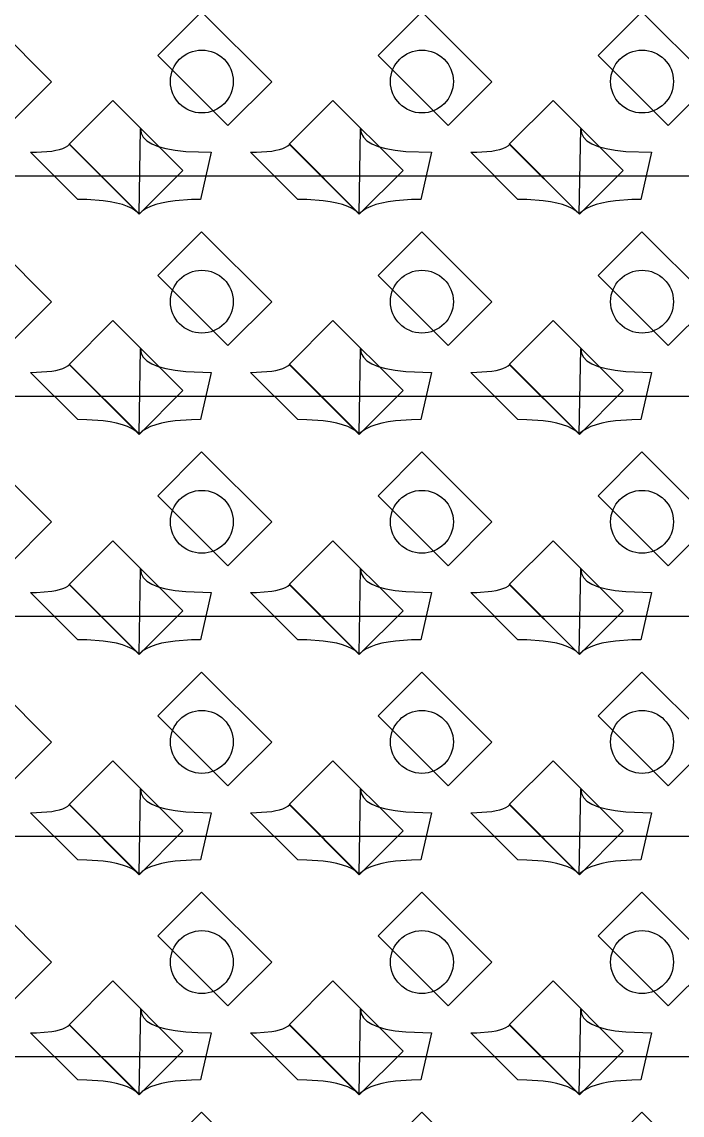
# Model space of a CAD drawing. Header units: inches. Extents: x 0.07 to 4.39, y 0.05 to 2.95.
# Drawn here: x 1.1928 to 1.4028, y 1.8113 to 2.159 of the extents above; entities that cross this region are included whole.
import ezdxf

# ---------------------------------------------------------------- set-up
doc = ezdxf.new("R2010")
doc.units = ezdxf.units.IN
doc.header["$MEASUREMENT"] = 0
doc.layers.add('Top Layer', color=1, linetype='Continuous')

# ---------------------------------------------------------------- blocks, each defined once
blk = doc.blocks.new('0805_P_______________239')
at = {"layer": 'Top Layer'}
for p, q in [((-0.03937, 0.01575), (-0.01969, 0.01575)), ((-0.03937, -0.01575), (-0.03937, 0.01575)), ((-0.01969, 0.01575), (-0.01969, -0.01575)), ((0.01969, 0.01575), (0.03937, 0.01575)), ((0.01969, -0.01575), (0.01969, 0.01575)), ((0.03937, 0.01575), (0.03937, -0.01575)), ((-0.01969, -0.01575), (-0.03937, -0.01575)), ((0.03937, -0.01575), (0.01969, -0.01575))]:
    blk.add_line(p, q, dxfattribs=at)
blk = doc.blocks.new('0805_P_______________240')
at = {"layer": 'Top Layer'}
for p, q in [((-0.03937, 0.01575), (-0.01969, 0.01575)), ((-0.03937, -0.01575), (-0.03937, 0.01575)), ((-0.01969, 0.01575), (-0.01969, -0.01575)), ((0.01969, 0.01575), (0.03937, 0.01575)), ((0.01969, -0.01575), (0.01969, 0.01575)), ((0.03937, 0.01575), (0.03937, -0.01575)), ((-0.01969, -0.01575), (-0.03937, -0.01575)), ((0.03937, -0.01575), (0.01969, -0.01575))]:
    blk.add_line(p, q, dxfattribs=at)
blk = doc.blocks.new('0805_P_______________241')
at = {"layer": 'Top Layer'}
for p, q in [((-0.03937, 0.01575), (-0.01969, 0.01575)), ((-0.03937, -0.01575), (-0.03937, 0.01575)), ((-0.01969, 0.01575), (-0.01969, -0.01575)), ((0.01969, 0.01575), (0.03937, 0.01575)), ((0.01969, -0.01575), (0.01969, 0.01575)), ((0.03937, 0.01575), (0.03937, -0.01575)), ((-0.01969, -0.01575), (-0.03937, -0.01575)), ((0.03937, -0.01575), (0.01969, -0.01575))]:
    blk.add_line(p, q, dxfattribs=at)
blk = doc.blocks.new('0805_P_______________242')
at = {"layer": 'Top Layer'}
for p, q in [((-0.03937, 0.01575), (-0.01969, 0.01575)), ((-0.03937, -0.01575), (-0.03937, 0.01575)), ((-0.01969, 0.01575), (-0.01969, -0.01575)), ((0.01969, 0.01575), (0.03937, 0.01575)), ((0.01969, -0.01575), (0.01969, 0.01575)), ((0.03937, 0.01575), (0.03937, -0.01575)), ((-0.01969, -0.01575), (-0.03937, -0.01575)), ((0.03937, -0.01575), (0.01969, -0.01575))]:
    blk.add_line(p, q, dxfattribs=at)
blk = doc.blocks.new('0805_P_______________279')
at = {"layer": 'Top Layer'}
for p, q in [((-0.03937, 0.01575), (-0.01969, 0.01575)), ((-0.03937, -0.01575), (-0.03937, 0.01575)), ((-0.01969, 0.01575), (-0.01969, -0.01575)), ((0.01969, 0.01575), (0.03937, 0.01575)), ((0.01969, -0.01575), (0.01969, 0.01575)), ((0.03937, 0.01575), (0.03937, -0.01575)), ((-0.01969, -0.01575), (-0.03937, -0.01575)), ((0.03937, -0.01575), (0.01969, -0.01575))]:
    blk.add_line(p, q, dxfattribs=at)
blk = doc.blocks.new('0805_P_______________280')
at = {"layer": 'Top Layer'}
for p, q in [((-0.03937, 0.01575), (-0.01969, 0.01575)), ((-0.03937, -0.01575), (-0.03937, 0.01575)), ((-0.01969, 0.01575), (-0.01969, -0.01575)), ((0.01969, 0.01575), (0.03937, 0.01575)), ((0.01969, -0.01575), (0.01969, 0.01575)), ((0.03937, 0.01575), (0.03937, -0.01575)), ((-0.01969, -0.01575), (-0.03937, -0.01575)), ((0.03937, -0.01575), (0.01969, -0.01575))]:
    blk.add_line(p, q, dxfattribs=at)
blk = doc.blocks.new('0805_P_______________281')
at = {"layer": 'Top Layer'}
for p, q in [((-0.03937, 0.01575), (-0.01969, 0.01575)), ((-0.03937, -0.01575), (-0.03937, 0.01575)), ((-0.01969, 0.01575), (-0.01969, -0.01575)), ((0.01969, 0.01575), (0.03937, 0.01575)), ((0.01969, -0.01575), (0.01969, 0.01575)), ((0.03937, 0.01575), (0.03937, -0.01575)), ((-0.01969, -0.01575), (-0.03937, -0.01575)), ((0.03937, -0.01575), (0.01969, -0.01575))]:
    blk.add_line(p, q, dxfattribs=at)
blk = doc.blocks.new('0805_P_______________282')
at = {"layer": 'Top Layer'}
for p, q in [((-0.03937, 0.01575), (-0.01969, 0.01575)), ((-0.03937, -0.01575), (-0.03937, 0.01575)), ((-0.01969, 0.01575), (-0.01969, -0.01575)), ((0.01969, 0.01575), (0.03937, 0.01575)), ((0.01969, -0.01575), (0.01969, 0.01575)), ((0.03937, 0.01575), (0.03937, -0.01575)), ((-0.01969, -0.01575), (-0.03937, -0.01575)), ((0.03937, -0.01575), (0.01969, -0.01575))]:
    blk.add_line(p, q, dxfattribs=at)
blk = doc.blocks.new('0805_P_______________319')
at = {"layer": 'Top Layer'}
for p, q in [((-0.03937, 0.01575), (-0.01969, 0.01575)), ((-0.03937, -0.01575), (-0.03937, 0.01575)), ((-0.01969, 0.01575), (-0.01969, -0.01575)), ((0.01969, 0.01575), (0.03937, 0.01575)), ((0.01969, -0.01575), (0.01969, 0.01575)), ((0.03937, 0.01575), (0.03937, -0.01575)), ((-0.01969, -0.01575), (-0.03937, -0.01575)), ((0.03937, -0.01575), (0.01969, -0.01575))]:
    blk.add_line(p, q, dxfattribs=at)
blk = doc.blocks.new('0805_P_______________320')
at = {"layer": 'Top Layer'}
for p, q in [((-0.03937, 0.01575), (-0.01969, 0.01575)), ((-0.03937, -0.01575), (-0.03937, 0.01575)), ((-0.01969, 0.01575), (-0.01969, -0.01575)), ((0.01969, 0.01575), (0.03937, 0.01575)), ((0.01969, -0.01575), (0.01969, 0.01575)), ((0.03937, 0.01575), (0.03937, -0.01575)), ((-0.01969, -0.01575), (-0.03937, -0.01575)), ((0.03937, -0.01575), (0.01969, -0.01575))]:
    blk.add_line(p, q, dxfattribs=at)
blk = doc.blocks.new('0805_P_______________321')
at = {"layer": 'Top Layer'}
for p, q in [((-0.03937, 0.01575), (-0.01969, 0.01575)), ((-0.03937, -0.01575), (-0.03937, 0.01575)), ((-0.01969, 0.01575), (-0.01969, -0.01575)), ((0.01969, 0.01575), (0.03937, 0.01575)), ((0.01969, -0.01575), (0.01969, 0.01575)), ((0.03937, 0.01575), (0.03937, -0.01575)), ((-0.01969, -0.01575), (-0.03937, -0.01575)), ((0.03937, -0.01575), (0.01969, -0.01575))]:
    blk.add_line(p, q, dxfattribs=at)
blk = doc.blocks.new('0805_P_______________322')
at = {"layer": 'Top Layer'}
for p, q in [((-0.03937, 0.01575), (-0.01969, 0.01575)), ((-0.03937, -0.01575), (-0.03937, 0.01575)), ((-0.01969, 0.01575), (-0.01969, -0.01575)), ((0.01969, 0.01575), (0.03937, 0.01575)), ((0.01969, -0.01575), (0.01969, 0.01575)), ((0.03937, 0.01575), (0.03937, -0.01575)), ((-0.01969, -0.01575), (-0.03937, -0.01575)), ((0.03937, -0.01575), (0.01969, -0.01575))]:
    blk.add_line(p, q, dxfattribs=at)
blk = doc.blocks.new('0805_P_______________359')
at = {"layer": 'Top Layer'}
for p, q in [((-0.03937, 0.01575), (-0.01969, 0.01575)), ((-0.03937, -0.01575), (-0.03937, 0.01575)), ((-0.01969, 0.01575), (-0.01969, -0.01575)), ((0.01969, 0.01575), (0.03937, 0.01575)), ((0.01969, -0.01575), (0.01969, 0.01575)), ((0.03937, 0.01575), (0.03937, -0.01575)), ((-0.01969, -0.01575), (-0.03937, -0.01575)), ((0.03937, -0.01575), (0.01969, -0.01575))]:
    blk.add_line(p, q, dxfattribs=at)
blk = doc.blocks.new('0805_P_______________360')
at = {"layer": 'Top Layer'}
for p, q in [((-0.03937, 0.01575), (-0.01969, 0.01575)), ((-0.03937, -0.01575), (-0.03937, 0.01575)), ((-0.01969, 0.01575), (-0.01969, -0.01575)), ((0.01969, 0.01575), (0.03937, 0.01575)), ((0.01969, -0.01575), (0.01969, 0.01575)), ((0.03937, 0.01575), (0.03937, -0.01575)), ((-0.01969, -0.01575), (-0.03937, -0.01575)), ((0.03937, -0.01575), (0.01969, -0.01575))]:
    blk.add_line(p, q, dxfattribs=at)
blk = doc.blocks.new('0805_P_______________361')
at = {"layer": 'Top Layer'}
for p, q in [((-0.03937, 0.01575), (-0.01969, 0.01575)), ((-0.03937, -0.01575), (-0.03937, 0.01575)), ((-0.01969, 0.01575), (-0.01969, -0.01575)), ((0.01969, 0.01575), (0.03937, 0.01575)), ((0.01969, -0.01575), (0.01969, 0.01575)), ((0.03937, 0.01575), (0.03937, -0.01575)), ((-0.01969, -0.01575), (-0.03937, -0.01575)), ((0.03937, -0.01575), (0.01969, -0.01575))]:
    blk.add_line(p, q, dxfattribs=at)
blk = doc.blocks.new('0805_P_______________362')
at = {"layer": 'Top Layer'}
for p, q in [((-0.03937, 0.01575), (-0.01969, 0.01575)), ((-0.03937, -0.01575), (-0.03937, 0.01575)), ((-0.01969, 0.01575), (-0.01969, -0.01575)), ((0.01969, 0.01575), (0.03937, 0.01575)), ((0.01969, -0.01575), (0.01969, 0.01575)), ((0.03937, 0.01575), (0.03937, -0.01575)), ((-0.01969, -0.01575), (-0.03937, -0.01575)), ((0.03937, -0.01575), (0.01969, -0.01575))]:
    blk.add_line(p, q, dxfattribs=at)
blk = doc.blocks.new('0805_P_______________399')
at = {"layer": 'Top Layer'}
for p, q in [((-0.03937, 0.01575), (-0.01969, 0.01575)), ((-0.03937, -0.01575), (-0.03937, 0.01575)), ((-0.01969, 0.01575), (-0.01969, -0.01575)), ((0.01969, 0.01575), (0.03937, 0.01575)), ((0.01969, -0.01575), (0.01969, 0.01575)), ((0.03937, 0.01575), (0.03937, -0.01575)), ((-0.01969, -0.01575), (-0.03937, -0.01575)), ((0.03937, -0.01575), (0.01969, -0.01575))]:
    blk.add_line(p, q, dxfattribs=at)
blk = doc.blocks.new('0805_P_______________400')
at = {"layer": 'Top Layer'}
for p, q in [((-0.03937, 0.01575), (-0.01969, 0.01575)), ((-0.03937, -0.01575), (-0.03937, 0.01575)), ((-0.01969, 0.01575), (-0.01969, -0.01575)), ((0.01969, 0.01575), (0.03937, 0.01575)), ((0.01969, -0.01575), (0.01969, 0.01575)), ((0.03937, 0.01575), (0.03937, -0.01575)), ((-0.01969, -0.01575), (-0.03937, -0.01575)), ((0.03937, -0.01575), (0.01969, -0.01575))]:
    blk.add_line(p, q, dxfattribs=at)
blk = doc.blocks.new('0805_P_______________401')
at = {"layer": 'Top Layer'}
for p, q in [((-0.03937, 0.01575), (-0.01969, 0.01575)), ((-0.03937, -0.01575), (-0.03937, 0.01575)), ((-0.01969, 0.01575), (-0.01969, -0.01575)), ((0.01969, 0.01575), (0.03937, 0.01575)), ((0.01969, -0.01575), (0.01969, 0.01575)), ((0.03937, 0.01575), (0.03937, -0.01575)), ((-0.01969, -0.01575), (-0.03937, -0.01575)), ((0.03937, -0.01575), (0.01969, -0.01575))]:
    blk.add_line(p, q, dxfattribs=at)
blk = doc.blocks.new('0805_P_______________402')
at = {"layer": 'Top Layer'}
for p, q in [((-0.03937, 0.01575), (-0.01969, 0.01575)), ((-0.03937, -0.01575), (-0.03937, 0.01575)), ((-0.01969, 0.01575), (-0.01969, -0.01575)), ((0.01969, 0.01575), (0.03937, 0.01575)), ((0.01969, -0.01575), (0.01969, 0.01575)), ((0.03937, 0.01575), (0.03937, -0.01575)), ((-0.01969, -0.01575), (-0.03937, -0.01575)), ((0.03937, -0.01575), (0.01969, -0.01575))]:
    blk.add_line(p, q, dxfattribs=at)
blk = doc.blocks.new('0805_P_______________439')
at = {"layer": 'Top Layer'}
for p, q in [((-0.03937, 0.01575), (-0.01969, 0.01575)), ((-0.03937, -0.01575), (-0.03937, 0.01575)), ((-0.01969, 0.01575), (-0.01969, -0.01575)), ((0.01969, 0.01575), (0.03937, 0.01575)), ((0.01969, -0.01575), (0.01969, 0.01575)), ((0.03937, 0.01575), (0.03937, -0.01575)), ((-0.01969, -0.01575), (-0.03937, -0.01575)), ((0.03937, -0.01575), (0.01969, -0.01575))]:
    blk.add_line(p, q, dxfattribs=at)
blk = doc.blocks.new('0805_P_______________440')
at = {"layer": 'Top Layer'}
for p, q in [((-0.03937, 0.01575), (-0.01969, 0.01575)), ((-0.03937, -0.01575), (-0.03937, 0.01575)), ((-0.01969, 0.01575), (-0.01969, -0.01575)), ((0.01969, 0.01575), (0.03937, 0.01575)), ((0.01969, -0.01575), (0.01969, 0.01575)), ((0.03937, 0.01575), (0.03937, -0.01575)), ((-0.01969, -0.01575), (-0.03937, -0.01575)), ((0.03937, -0.01575), (0.01969, -0.01575))]:
    blk.add_line(p, q, dxfattribs=at)
blk = doc.blocks.new('0805_P_______________441')
at = {"layer": 'Top Layer'}
for p, q in [((-0.03937, 0.01575), (-0.01969, 0.01575)), ((-0.03937, -0.01575), (-0.03937, 0.01575)), ((-0.01969, 0.01575), (-0.01969, -0.01575)), ((0.01969, 0.01575), (0.03937, 0.01575)), ((0.01969, -0.01575), (0.01969, 0.01575)), ((0.03937, 0.01575), (0.03937, -0.01575)), ((-0.01969, -0.01575), (-0.03937, -0.01575)), ((0.03937, -0.01575), (0.01969, -0.01575))]:
    blk.add_line(p, q, dxfattribs=at)
blk = doc.blocks.new('0805_P_______________442')
at = {"layer": 'Top Layer'}
for p, q in [((-0.03937, 0.01575), (-0.01969, 0.01575)), ((-0.03937, -0.01575), (-0.03937, 0.01575)), ((-0.01969, 0.01575), (-0.01969, -0.01575)), ((0.01969, 0.01575), (0.03937, 0.01575)), ((0.01969, -0.01575), (0.01969, 0.01575)), ((0.03937, 0.01575), (0.03937, -0.01575)), ((-0.01969, -0.01575), (-0.03937, -0.01575)), ((0.03937, -0.01575), (0.01969, -0.01575))]:
    blk.add_line(p, q, dxfattribs=at)

msp = doc.modelspace()

# ---------------------------------------------------------------- linework, layer by layer
at = {"layer": 'Top Layer'}
for p, q in [((1.23005, 2.09795), (1.23051, 2.125)), ((1.23051, 2.125), (1.23071, 2.12357)), ((1.30005, 2.09795), (1.30051, 2.125)), ((1.30051, 2.125), (1.30071, 2.12357)), ((1.37005, 2.09795), (1.37051, 2.125)), ((1.37051, 2.125), (1.37071, 2.12357)), ((1.23071, 2.12357), (1.23137, 2.1223)), ((1.23137, 2.1223), (1.23248, 2.12117)), ((1.23248, 2.12117), (1.23405, 2.1202)), ((1.30071, 2.12357), (1.30137, 2.1223)), ((1.30137, 2.1223), (1.30248, 2.12117)), ((1.30248, 2.12117), (1.30405, 2.1202)), ((1.37071, 2.12357), (1.37137, 2.1223)), ((1.37137, 2.1223), (1.37248, 2.12117)), ((1.37248, 2.12117), (1.37405, 2.1202)), ((1.19551, 2.1175), (1.19741, 2.11753)), ((1.21051, 2.1025), (1.19551, 2.1175)), ((1.19741, 2.11753), (1.20225, 2.11791)), ((1.20225, 2.11791), (1.20356, 2.11814)), ((1.20356, 2.11814), (1.20474, 2.11842)), ((1.20474, 2.11842), (1.20576, 2.11875)), ((1.20576, 2.11875), (1.20664, 2.11914)), ((1.20664, 2.11914), (1.20737, 2.11957)), ((1.20737, 2.11957), (1.20795, 2.12005)), ((1.20795, 2.12005), (1.23005, 2.09795)), ((1.23405, 2.1202), (1.23607, 2.11937)), ((1.23607, 2.11937), (1.23855, 2.1187)), ((1.23855, 2.1187), (1.24148, 2.11817)), ((1.24148, 2.11817), (1.24487, 2.1178)), ((1.24487, 2.1178), (1.25301, 2.1175)), ((1.25301, 2.1175), (1.2496, 2.1025)), ((1.26551, 2.1175), (1.26741, 2.11753)), ((1.28051, 2.1025), (1.26551, 2.1175)), ((1.26741, 2.11753), (1.27225, 2.11791)), ((1.27225, 2.11791), (1.27356, 2.11814)), ((1.27356, 2.11814), (1.27474, 2.11842)), ((1.27474, 2.11842), (1.27576, 2.11875)), ((1.27576, 2.11875), (1.27664, 2.11914)), ((1.27664, 2.11914), (1.27737, 2.11957)), ((1.27737, 2.11957), (1.27795, 2.12005)), ((1.27795, 2.12005), (1.30005, 2.09795)), ((1.30405, 2.1202), (1.30607, 2.11937)), ((1.30607, 2.11937), (1.30855, 2.1187)), ((1.30855, 2.1187), (1.31148, 2.11817)), ((1.31148, 2.11817), (1.31487, 2.1178)), ((1.31487, 2.1178), (1.32301, 2.1175)), ((1.32301, 2.1175), (1.3196, 2.1025)), ((1.33551, 2.1175), (1.33741, 2.11753)), ((1.35051, 2.1025), (1.33551, 2.1175)), ((1.33741, 2.11753), (1.34225, 2.11791)), ((1.34225, 2.11791), (1.34356, 2.11814)), ((1.34356, 2.11814), (1.34474, 2.11842)), ((1.34474, 2.11842), (1.34576, 2.11875)), ((1.34576, 2.11875), (1.34664, 2.11914)), ((1.34664, 2.11914), (1.34737, 2.11957)), ((1.34737, 2.11957), (1.34795, 2.12005)), ((1.34795, 2.12005), (1.37005, 2.09795)), ((1.37405, 2.1202), (1.37607, 2.11937)), ((1.37607, 2.11937), (1.37855, 2.1187)), ((1.37855, 2.1187), (1.38148, 2.11817)), ((1.38148, 2.11817), (1.38487, 2.1178)), ((1.38487, 2.1178), (1.39301, 2.1175)), ((1.39301, 2.1175), (1.3896, 2.1025)), ((1.15588, 2.11), (1.22588, 2.11)), ((1.22588, 2.11), (1.43588, 2.11)), ((1.2134, 2.10245), (1.21051, 2.1025)), ((1.21857, 2.10209), (1.2134, 2.10245)), ((1.22084, 2.10177), (1.21857, 2.10209)), ((1.2229, 2.10136), (1.22084, 2.10177)), ((1.22475, 2.10086), (1.2229, 2.10136)), ((1.22639, 2.10027), (1.22475, 2.10086)), ((1.22782, 2.09959), (1.22639, 2.10027)), ((1.23372, 2.10027), (1.23229, 2.09959)), ((1.23536, 2.10086), (1.23372, 2.10027)), ((1.23721, 2.10136), (1.23536, 2.10086)), ((1.23927, 2.10177), (1.23721, 2.10136)), ((1.24154, 2.10209), (1.23927, 2.10177)), ((1.24671, 2.10245), (1.24154, 2.10209)), ((1.2496, 2.1025), (1.24671, 2.10245)), ((1.2834, 2.10245), (1.28051, 2.1025)), ((1.28857, 2.10209), (1.2834, 2.10245)), ((1.29084, 2.10177), (1.28857, 2.10209)), ((1.2929, 2.10136), (1.29084, 2.10177)), ((1.29475, 2.10086), (1.2929, 2.10136)), ((1.29639, 2.10027), (1.29475, 2.10086)), ((1.29782, 2.09959), (1.29639, 2.10027)), ((1.30372, 2.10027), (1.30229, 2.09959)), ((1.30536, 2.10086), (1.30372, 2.10027)), ((1.30721, 2.10136), (1.30536, 2.10086)), ((1.30927, 2.10177), (1.30721, 2.10136)), ((1.31154, 2.10209), (1.30927, 2.10177)), ((1.31671, 2.10245), (1.31154, 2.10209)), ((1.3196, 2.1025), (1.31671, 2.10245)), ((1.3534, 2.10245), (1.35051, 2.1025)), ((1.35857, 2.10209), (1.3534, 2.10245)), ((1.36084, 2.10177), (1.35857, 2.10209)), ((1.3629, 2.10136), (1.36084, 2.10177)), ((1.36475, 2.10086), (1.3629, 2.10136)), ((1.36639, 2.10027), (1.36475, 2.10086)), ((1.36782, 2.09959), (1.36639, 2.10027)), ((1.37372, 2.10027), (1.37229, 2.09959)), ((1.37536, 2.10086), (1.37372, 2.10027)), ((1.37721, 2.10136), (1.37536, 2.10086)), ((1.37927, 2.10177), (1.37721, 2.10136)), ((1.38154, 2.10209), (1.37927, 2.10177)), ((1.38671, 2.10245), (1.38154, 2.10209)), ((1.3896, 2.1025), (1.38671, 2.10245)), ((1.22904, 2.09882), (1.22782, 2.09959)), ((1.23005, 2.09795), (1.22904, 2.09882)), ((1.23107, 2.09882), (1.23005, 2.09795)), ((1.23229, 2.09959), (1.23107, 2.09882)), ((1.29904, 2.09882), (1.29782, 2.09959)), ((1.30005, 2.09795), (1.29904, 2.09882)), ((1.30107, 2.09882), (1.30005, 2.09795)), ((1.30229, 2.09959), (1.30107, 2.09882)), ((1.36904, 2.09882), (1.36782, 2.09959)), ((1.37005, 2.09795), (1.36904, 2.09882)), ((1.37107, 2.09882), (1.37005, 2.09795)), ((1.37229, 2.09959), (1.37107, 2.09882)), ((1.23005, 2.02795), (1.23051, 2.055)), ((1.23051, 2.055), (1.23071, 2.05357)), ((1.30005, 2.02795), (1.30051, 2.055)), ((1.30051, 2.055), (1.30071, 2.05357)), ((1.37005, 2.02795), (1.37051, 2.055)), ((1.37051, 2.055), (1.37071, 2.05357)), ((1.23071, 2.05357), (1.23137, 2.0523)), ((1.23137, 2.0523), (1.23248, 2.05117)), ((1.30071, 2.05357), (1.30137, 2.0523)), ((1.30137, 2.0523), (1.30248, 2.05117)), ((1.37071, 2.05357), (1.37137, 2.0523)), ((1.37137, 2.0523), (1.37248, 2.05117)), ((1.19741, 2.04753), (1.20225, 2.04791)), ((1.20225, 2.04791), (1.20356, 2.04814)), ((1.20356, 2.04814), (1.20474, 2.04842)), ((1.20474, 2.04842), (1.20576, 2.04875)), ((1.20576, 2.04875), (1.20664, 2.04914)), ((1.20664, 2.04914), (1.20737, 2.04957)), ((1.20737, 2.04957), (1.20795, 2.05005)), ((1.20795, 2.05005), (1.23005, 2.02795)), ((1.23248, 2.05117), (1.23405, 2.0502)), ((1.23405, 2.0502), (1.23607, 2.04937)), ((1.23607, 2.04937), (1.23855, 2.0487)), ((1.23855, 2.0487), (1.24148, 2.04817)), ((1.24148, 2.04817), (1.24487, 2.0478)), ((1.24487, 2.0478), (1.25301, 2.0475)), ((1.26741, 2.04753), (1.27225, 2.04791)), ((1.27225, 2.04791), (1.27356, 2.04814)), ((1.27356, 2.04814), (1.27474, 2.04842)), ((1.27474, 2.04842), (1.27576, 2.04875)), ((1.27576, 2.04875), (1.27664, 2.04914)), ((1.27664, 2.04914), (1.27737, 2.04957)), ((1.27737, 2.04957), (1.27795, 2.05005)), ((1.27795, 2.05005), (1.30005, 2.02795)), ((1.30248, 2.05117), (1.30405, 2.0502)), ((1.30405, 2.0502), (1.30607, 2.04937)), ((1.30607, 2.04937), (1.30855, 2.0487)), ((1.30855, 2.0487), (1.31148, 2.04817)), ((1.31148, 2.04817), (1.31487, 2.0478)), ((1.31487, 2.0478), (1.32301, 2.0475)), ((1.33741, 2.04753), (1.34225, 2.04791)), ((1.34225, 2.04791), (1.34356, 2.04814)), ((1.34356, 2.04814), (1.34474, 2.04842)), ((1.34474, 2.04842), (1.34576, 2.04875)), ((1.34576, 2.04875), (1.34664, 2.04914)), ((1.34664, 2.04914), (1.34737, 2.04957)), ((1.34737, 2.04957), (1.34795, 2.05005)), ((1.34795, 2.05005), (1.37005, 2.02795)), ((1.37248, 2.05117), (1.37405, 2.0502)), ((1.37405, 2.0502), (1.37607, 2.04937)), ((1.37607, 2.04937), (1.37855, 2.0487)), ((1.37855, 2.0487), (1.38148, 2.04817)), ((1.38148, 2.04817), (1.38487, 2.0478)), ((1.38487, 2.0478), (1.39301, 2.0475)), ((1.19551, 2.0475), (1.19741, 2.04753)), ((1.21051, 2.0325), (1.19551, 2.0475)), ((1.25301, 2.0475), (1.2496, 2.0325)), ((1.26551, 2.0475), (1.26741, 2.04753)), ((1.28051, 2.0325), (1.26551, 2.0475)), ((1.32301, 2.0475), (1.3196, 2.0325)), ((1.33551, 2.0475), (1.33741, 2.04753)), ((1.35051, 2.0325), (1.33551, 2.0475)), ((1.39301, 2.0475), (1.3896, 2.0325)), ((1.15588, 2.04), (1.22588, 2.04)), ((1.22588, 2.04), (1.43588, 2.04)), ((1.2134, 2.03245), (1.21051, 2.0325)), ((1.21857, 2.03209), (1.2134, 2.03245)), ((1.22084, 2.03177), (1.21857, 2.03209)), ((1.2229, 2.03136), (1.22084, 2.03177)), ((1.22475, 2.03086), (1.2229, 2.03136)), ((1.22639, 2.03027), (1.22475, 2.03086)), ((1.23536, 2.03086), (1.23372, 2.03027)), ((1.23721, 2.03136), (1.23536, 2.03086)), ((1.23927, 2.03177), (1.23721, 2.03136)), ((1.24154, 2.03209), (1.23927, 2.03177)), ((1.24671, 2.03245), (1.24154, 2.03209)), ((1.2496, 2.0325), (1.24671, 2.03245)), ((1.2834, 2.03245), (1.28051, 2.0325)), ((1.28857, 2.03209), (1.2834, 2.03245)), ((1.29084, 2.03177), (1.28857, 2.03209)), ((1.2929, 2.03136), (1.29084, 2.03177)), ((1.29475, 2.03086), (1.2929, 2.03136)), ((1.29639, 2.03027), (1.29475, 2.03086)), ((1.30536, 2.03086), (1.30372, 2.03027)), ((1.30721, 2.03136), (1.30536, 2.03086)), ((1.30927, 2.03177), (1.30721, 2.03136)), ((1.31154, 2.03209), (1.30927, 2.03177)), ((1.31671, 2.03245), (1.31154, 2.03209)), ((1.3196, 2.0325), (1.31671, 2.03245)), ((1.3534, 2.03245), (1.35051, 2.0325)), ((1.35857, 2.03209), (1.3534, 2.03245)), ((1.36084, 2.03177), (1.35857, 2.03209)), ((1.3629, 2.03136), (1.36084, 2.03177)), ((1.36475, 2.03086), (1.3629, 2.03136)), ((1.36639, 2.03027), (1.36475, 2.03086)), ((1.37536, 2.03086), (1.37372, 2.03027)), ((1.37721, 2.03136), (1.37536, 2.03086)), ((1.37927, 2.03177), (1.37721, 2.03136)), ((1.38154, 2.03209), (1.37927, 2.03177)), ((1.38671, 2.03245), (1.38154, 2.03209)), ((1.3896, 2.0325), (1.38671, 2.03245)), ((1.22782, 2.02959), (1.22639, 2.03027)), ((1.22904, 2.02882), (1.22782, 2.02959)), ((1.23005, 2.02795), (1.22904, 2.02882)), ((1.23107, 2.02882), (1.23005, 2.02795)), ((1.23229, 2.02959), (1.23107, 2.02882)), ((1.23372, 2.03027), (1.23229, 2.02959)), ((1.29782, 2.02959), (1.29639, 2.03027)), ((1.29904, 2.02882), (1.29782, 2.02959)), ((1.30005, 2.02795), (1.29904, 2.02882)), ((1.30107, 2.02882), (1.30005, 2.02795)), ((1.30229, 2.02959), (1.30107, 2.02882)), ((1.30372, 2.03027), (1.30229, 2.02959)), ((1.36782, 2.02959), (1.36639, 2.03027)), ((1.36904, 2.02882), (1.36782, 2.02959)), ((1.37005, 2.02795), (1.36904, 2.02882)), ((1.37107, 2.02882), (1.37005, 2.02795)), ((1.37229, 2.02959), (1.37107, 2.02882)), ((1.37372, 2.03027), (1.37229, 2.02959)), ((1.23005, 1.95795), (1.23051, 1.985)), ((1.23051, 1.985), (1.23071, 1.98357)), ((1.23071, 1.98357), (1.23137, 1.9823)), ((1.23137, 1.9823), (1.23248, 1.98117)), ((1.30005, 1.95795), (1.30051, 1.985)), ((1.30051, 1.985), (1.30071, 1.98357)), ((1.30071, 1.98357), (1.30137, 1.9823)), ((1.30137, 1.9823), (1.30248, 1.98117)), ((1.37005, 1.95795), (1.37051, 1.985)), ((1.37051, 1.985), (1.37071, 1.98357)), ((1.37071, 1.98357), (1.37137, 1.9823)), ((1.37137, 1.9823), (1.37248, 1.98117)), ((1.20356, 1.97814), (1.20474, 1.97842)), ((1.20474, 1.97842), (1.20576, 1.97875)), ((1.20576, 1.97875), (1.20664, 1.97914)), ((1.20664, 1.97914), (1.20737, 1.97957)), ((1.20737, 1.97957), (1.20795, 1.98005)), ((1.20795, 1.98005), (1.23005, 1.95795)), ((1.23248, 1.98117), (1.23405, 1.9802)), ((1.23405, 1.9802), (1.23607, 1.97937)), ((1.23607, 1.97937), (1.23855, 1.9787)), ((1.23855, 1.9787), (1.24148, 1.97817)), ((1.24148, 1.97817), (1.24487, 1.9778)), ((1.27356, 1.97814), (1.27474, 1.97842)), ((1.27474, 1.97842), (1.27576, 1.97875)), ((1.27576, 1.97875), (1.27664, 1.97914)), ((1.27664, 1.97914), (1.27737, 1.97957)), ((1.27737, 1.97957), (1.27795, 1.98005)), ((1.27795, 1.98005), (1.30005, 1.95795)), ((1.30248, 1.98117), (1.30405, 1.9802)), ((1.30405, 1.9802), (1.30607, 1.97937)), ((1.30607, 1.97937), (1.30855, 1.9787)), ((1.30855, 1.9787), (1.31148, 1.97817)), ((1.31148, 1.97817), (1.31487, 1.9778)), ((1.34356, 1.97814), (1.34474, 1.97842)), ((1.34474, 1.97842), (1.34576, 1.97875)), ((1.34576, 1.97875), (1.34664, 1.97914)), ((1.34664, 1.97914), (1.34737, 1.97957)), ((1.34737, 1.97957), (1.34795, 1.98005)), ((1.34795, 1.98005), (1.37005, 1.95795)), ((1.37248, 1.98117), (1.37405, 1.9802)), ((1.37405, 1.9802), (1.37607, 1.97937)), ((1.37607, 1.97937), (1.37855, 1.9787)), ((1.37855, 1.9787), (1.38148, 1.97817)), ((1.38148, 1.97817), (1.38487, 1.9778)), ((1.19551, 1.9775), (1.19741, 1.97753)), ((1.21051, 1.9625), (1.19551, 1.9775)), ((1.19741, 1.97753), (1.20225, 1.97791)), ((1.20225, 1.97791), (1.20356, 1.97814)), ((1.24487, 1.9778), (1.25301, 1.9775)), ((1.25301, 1.9775), (1.2496, 1.9625)), ((1.26551, 1.9775), (1.26741, 1.97753)), ((1.28051, 1.9625), (1.26551, 1.9775)), ((1.26741, 1.97753), (1.27225, 1.97791)), ((1.27225, 1.97791), (1.27356, 1.97814)), ((1.31487, 1.9778), (1.32301, 1.9775)), ((1.32301, 1.9775), (1.3196, 1.9625)), ((1.33551, 1.9775), (1.33741, 1.97753)), ((1.35051, 1.9625), (1.33551, 1.9775)), ((1.33741, 1.97753), (1.34225, 1.97791)), ((1.34225, 1.97791), (1.34356, 1.97814)), ((1.38487, 1.9778), (1.39301, 1.9775)), ((1.39301, 1.9775), (1.3896, 1.9625)), ((1.15588, 1.97), (1.29588, 1.97)), ((1.29588, 1.97), (1.43588, 1.97)), ((1.2134, 1.96245), (1.21051, 1.9625)), ((1.21857, 1.96209), (1.2134, 1.96245)), ((1.22084, 1.96177), (1.21857, 1.96209)), ((1.2229, 1.96136), (1.22084, 1.96177)), ((1.22475, 1.96086), (1.2229, 1.96136)), ((1.22639, 1.96027), (1.22475, 1.96086)), ((1.23536, 1.96086), (1.23372, 1.96027)), ((1.23721, 1.96136), (1.23536, 1.96086)), ((1.23927, 1.96177), (1.23721, 1.96136)), ((1.24154, 1.96209), (1.23927, 1.96177)), ((1.24671, 1.96245), (1.24154, 1.96209)), ((1.2496, 1.9625), (1.24671, 1.96245)), ((1.2834, 1.96245), (1.28051, 1.9625)), ((1.28857, 1.96209), (1.2834, 1.96245)), ((1.29084, 1.96177), (1.28857, 1.96209)), ((1.2929, 1.96136), (1.29084, 1.96177)), ((1.29475, 1.96086), (1.2929, 1.96136)), ((1.29639, 1.96027), (1.29475, 1.96086)), ((1.30536, 1.96086), (1.30372, 1.96027)), ((1.30721, 1.96136), (1.30536, 1.96086)), ((1.30927, 1.96177), (1.30721, 1.96136)), ((1.31154, 1.96209), (1.30927, 1.96177)), ((1.31671, 1.96245), (1.31154, 1.96209)), ((1.3196, 1.9625), (1.31671, 1.96245)), ((1.3534, 1.96245), (1.35051, 1.9625)), ((1.35857, 1.96209), (1.3534, 1.96245)), ((1.36084, 1.96177), (1.35857, 1.96209)), ((1.3629, 1.96136), (1.36084, 1.96177)), ((1.36475, 1.96086), (1.3629, 1.96136)), ((1.36639, 1.96027), (1.36475, 1.96086)), ((1.37536, 1.96086), (1.37372, 1.96027)), ((1.37721, 1.96136), (1.37536, 1.96086)), ((1.37927, 1.96177), (1.37721, 1.96136)), ((1.38154, 1.96209), (1.37927, 1.96177)), ((1.38671, 1.96245), (1.38154, 1.96209)), ((1.3896, 1.9625), (1.38671, 1.96245)), ((1.22782, 1.95959), (1.22639, 1.96027)), ((1.22904, 1.95882), (1.22782, 1.95959)), ((1.23005, 1.95795), (1.22904, 1.95882)), ((1.23107, 1.95882), (1.23005, 1.95795)), ((1.23229, 1.95959), (1.23107, 1.95882)), ((1.23372, 1.96027), (1.23229, 1.95959)), ((1.29782, 1.95959), (1.29639, 1.96027)), ((1.29904, 1.95882), (1.29782, 1.95959)), ((1.30005, 1.95795), (1.29904, 1.95882)), ((1.30107, 1.95882), (1.30005, 1.95795)), ((1.30229, 1.95959), (1.30107, 1.95882)), ((1.30372, 1.96027), (1.30229, 1.95959)), ((1.36782, 1.95959), (1.36639, 1.96027)), ((1.36904, 1.95882), (1.36782, 1.95959)), ((1.37005, 1.95795), (1.36904, 1.95882)), ((1.37107, 1.95882), (1.37005, 1.95795)), ((1.37229, 1.95959), (1.37107, 1.95882)), ((1.37372, 1.96027), (1.37229, 1.95959)), ((1.23005, 1.88795), (1.23051, 1.915)), ((1.23051, 1.915), (1.23071, 1.91357)), ((1.23071, 1.91357), (1.23137, 1.9123)), ((1.23137, 1.9123), (1.23248, 1.91117)), ((1.30005, 1.88795), (1.30051, 1.915)), ((1.30051, 1.915), (1.30071, 1.91357)), ((1.30071, 1.91357), (1.30137, 1.9123)), ((1.30137, 1.9123), (1.30248, 1.91117)), ((1.37005, 1.88795), (1.37051, 1.915)), ((1.37051, 1.915), (1.37071, 1.91357)), ((1.37071, 1.91357), (1.37137, 1.9123)), ((1.37137, 1.9123), (1.37248, 1.91117)), ((1.20474, 1.90842), (1.20576, 1.90875)), ((1.20576, 1.90875), (1.20664, 1.90914)), ((1.20664, 1.90914), (1.20737, 1.90957)), ((1.20737, 1.90957), (1.20795, 1.91006)), ((1.20795, 1.91006), (1.23005, 1.88795)), ((1.23248, 1.91117), (1.23405, 1.9102)), ((1.23405, 1.9102), (1.23607, 1.90937)), ((1.23607, 1.90937), (1.23855, 1.9087)), ((1.23855, 1.9087), (1.24148, 1.90817)), ((1.27474, 1.90842), (1.27576, 1.90875)), ((1.27576, 1.90875), (1.27664, 1.90914)), ((1.27664, 1.90914), (1.27737, 1.90957)), ((1.27737, 1.90957), (1.27795, 1.91006)), ((1.27795, 1.91006), (1.30005, 1.88795)), ((1.30248, 1.91117), (1.30405, 1.9102)), ((1.30405, 1.9102), (1.30607, 1.90937)), ((1.30607, 1.90937), (1.30855, 1.9087)), ((1.30855, 1.9087), (1.31148, 1.90817)), ((1.34474, 1.90842), (1.34576, 1.90875)), ((1.34576, 1.90875), (1.34664, 1.90914)), ((1.34664, 1.90914), (1.34737, 1.90957)), ((1.34737, 1.90957), (1.34795, 1.91006)), ((1.34795, 1.91006), (1.37005, 1.88795)), ((1.37248, 1.91117), (1.37405, 1.9102)), ((1.37405, 1.9102), (1.37607, 1.90937)), ((1.37607, 1.90937), (1.37855, 1.9087)), ((1.37855, 1.9087), (1.38148, 1.90817)), ((1.19551, 1.9075), (1.19741, 1.90753)), ((1.21051, 1.8925), (1.19551, 1.9075)), ((1.19741, 1.90753), (1.20225, 1.90791)), ((1.20225, 1.90791), (1.20356, 1.90814)), ((1.20356, 1.90814), (1.20474, 1.90842)), ((1.24148, 1.90817), (1.24487, 1.9078)), ((1.24487, 1.9078), (1.25301, 1.9075)), ((1.25301, 1.9075), (1.2496, 1.8925)), ((1.26551, 1.9075), (1.26741, 1.90753)), ((1.28051, 1.8925), (1.26551, 1.9075)), ((1.26741, 1.90753), (1.27225, 1.90791)), ((1.27225, 1.90791), (1.27356, 1.90814)), ((1.27356, 1.90814), (1.27474, 1.90842)), ((1.31148, 1.90817), (1.31487, 1.9078)), ((1.31487, 1.9078), (1.32301, 1.9075)), ((1.32301, 1.9075), (1.3196, 1.8925)), ((1.33551, 1.9075), (1.33741, 1.90753)), ((1.35051, 1.8925), (1.33551, 1.9075)), ((1.33741, 1.90753), (1.34225, 1.90791)), ((1.34225, 1.90791), (1.34356, 1.90814)), ((1.34356, 1.90814), (1.34474, 1.90842)), ((1.38148, 1.90817), (1.38487, 1.9078)), ((1.38487, 1.9078), (1.39301, 1.9075)), ((1.39301, 1.9075), (1.3896, 1.8925)), ((1.15588, 1.9), (1.29588, 1.9)), ((1.29588, 1.9), (1.43588, 1.9)), ((1.2134, 1.89245), (1.21051, 1.8925)), ((1.21857, 1.89209), (1.2134, 1.89245)), ((1.22084, 1.89177), (1.21857, 1.89209)), ((1.2229, 1.89136), (1.22084, 1.89177)), ((1.22475, 1.89086), (1.2229, 1.89136)), ((1.23721, 1.89136), (1.23536, 1.89086)), ((1.23927, 1.89177), (1.23721, 1.89136)), ((1.24154, 1.89209), (1.23927, 1.89177)), ((1.24671, 1.89245), (1.24154, 1.89209)), ((1.2496, 1.8925), (1.24671, 1.89245)), ((1.2834, 1.89245), (1.28051, 1.8925)), ((1.28857, 1.89209), (1.2834, 1.89245)), ((1.29084, 1.89177), (1.28857, 1.89209)), ((1.2929, 1.89136), (1.29084, 1.89177)), ((1.29475, 1.89086), (1.2929, 1.89136)), ((1.30721, 1.89136), (1.30536, 1.89086)), ((1.30927, 1.89177), (1.30721, 1.89136)), ((1.31154, 1.89209), (1.30927, 1.89177)), ((1.31671, 1.89245), (1.31154, 1.89209)), ((1.3196, 1.8925), (1.31671, 1.89245)), ((1.3534, 1.89245), (1.35051, 1.8925)), ((1.35857, 1.89209), (1.3534, 1.89245)), ((1.36084, 1.89177), (1.35857, 1.89209)), ((1.3629, 1.89136), (1.36084, 1.89177)), ((1.36475, 1.89086), (1.3629, 1.89136)), ((1.37721, 1.89136), (1.37536, 1.89086)), ((1.37927, 1.89177), (1.37721, 1.89136)), ((1.38154, 1.89209), (1.37927, 1.89177)), ((1.38671, 1.89245), (1.38154, 1.89209)), ((1.3896, 1.8925), (1.38671, 1.89245)), ((1.22639, 1.89027), (1.22475, 1.89086)), ((1.22782, 1.88959), (1.22639, 1.89027)), ((1.22904, 1.88882), (1.22782, 1.88959)), ((1.23005, 1.88795), (1.22904, 1.88882)), ((1.23107, 1.88882), (1.23005, 1.88795)), ((1.23229, 1.88959), (1.23107, 1.88882)), ((1.23372, 1.89027), (1.23229, 1.88959)), ((1.23536, 1.89086), (1.23372, 1.89027)), ((1.29639, 1.89027), (1.29475, 1.89086)), ((1.29782, 1.88959), (1.29639, 1.89027)), ((1.29904, 1.88882), (1.29782, 1.88959)), ((1.30005, 1.88795), (1.29904, 1.88882)), ((1.30107, 1.88882), (1.30005, 1.88795)), ((1.30229, 1.88959), (1.30107, 1.88882)), ((1.30372, 1.89027), (1.30229, 1.88959)), ((1.30536, 1.89086), (1.30372, 1.89027)), ((1.36639, 1.89027), (1.36475, 1.89086)), ((1.36782, 1.88959), (1.36639, 1.89027)), ((1.36904, 1.88882), (1.36782, 1.88959)), ((1.37005, 1.88795), (1.36904, 1.88882)), ((1.37107, 1.88882), (1.37005, 1.88795)), ((1.37229, 1.88959), (1.37107, 1.88882)), ((1.37372, 1.89027), (1.37229, 1.88959)), ((1.37536, 1.89086), (1.37372, 1.89027)), ((1.23005, 1.81795), (1.23059, 1.84508)), ((1.23059, 1.84508), (1.23079, 1.84364)), ((1.23079, 1.84364), (1.23144, 1.84235)), ((1.30005, 1.81795), (1.30051, 1.845)), ((1.30051, 1.845), (1.30071, 1.84357)), ((1.30071, 1.84357), (1.30137, 1.8423)), ((1.37005, 1.81795), (1.37051, 1.845)), ((1.37051, 1.845), (1.37071, 1.84357)), ((1.37071, 1.84357), (1.37137, 1.8423)), ((1.20576, 1.83875), (1.20664, 1.83914)), ((1.20664, 1.83914), (1.20737, 1.83957)), ((1.20737, 1.83957), (1.20795, 1.84005)), ((1.20795, 1.84005), (1.23005, 1.81795)), ((1.23144, 1.84235), (1.23255, 1.84122)), ((1.23255, 1.84122), (1.23411, 1.84023)), ((1.23411, 1.84023), (1.23612, 1.8394)), ((1.23612, 1.8394), (1.23859, 1.83871)), ((1.27576, 1.83875), (1.27664, 1.83914)), ((1.27664, 1.83914), (1.27737, 1.83957)), ((1.27737, 1.83957), (1.27795, 1.84005)), ((1.27795, 1.84005), (1.30005, 1.81795)), ((1.30137, 1.8423), (1.30248, 1.84118)), ((1.30248, 1.84118), (1.30405, 1.8402)), ((1.30405, 1.8402), (1.30607, 1.83937)), ((1.30607, 1.83937), (1.30855, 1.8387)), ((1.34576, 1.83875), (1.34664, 1.83914)), ((1.34664, 1.83914), (1.34737, 1.83957)), ((1.34737, 1.83957), (1.34795, 1.84005)), ((1.34795, 1.84005), (1.37005, 1.81795)), ((1.37137, 1.8423), (1.37248, 1.84118)), ((1.37248, 1.84118), (1.37405, 1.8402)), ((1.37405, 1.8402), (1.37607, 1.83937)), ((1.37607, 1.83937), (1.37855, 1.8387)), ((1.19551, 1.8375), (1.19741, 1.83753)), ((1.21051, 1.8225), (1.19551, 1.8375)), ((1.19741, 1.83753), (1.20225, 1.83791)), ((1.20225, 1.83791), (1.20356, 1.83814)), ((1.20356, 1.83814), (1.20474, 1.83842)), ((1.20474, 1.83842), (1.20576, 1.83875)), ((1.23859, 1.83871), (1.24151, 1.83818)), ((1.24151, 1.83818), (1.24489, 1.8378)), ((1.24489, 1.8378), (1.24872, 1.83758)), ((1.24872, 1.83758), (1.25301, 1.8375)), ((1.25301, 1.8375), (1.2496, 1.8225)), ((1.26551, 1.8375), (1.26741, 1.83753)), ((1.28051, 1.8225), (1.26551, 1.8375)), ((1.26741, 1.83753), (1.27225, 1.83791)), ((1.27225, 1.83791), (1.27356, 1.83814)), ((1.27356, 1.83814), (1.27474, 1.83842)), ((1.27474, 1.83842), (1.27576, 1.83875)), ((1.30855, 1.8387), (1.31148, 1.83817)), ((1.31148, 1.83817), (1.31487, 1.8378)), ((1.31487, 1.8378), (1.32301, 1.8375)), ((1.32301, 1.8375), (1.3196, 1.8225)), ((1.33551, 1.8375), (1.33741, 1.83753)), ((1.35051, 1.8225), (1.33551, 1.8375)), ((1.33741, 1.83753), (1.34225, 1.83791)), ((1.34225, 1.83791), (1.34356, 1.83814)), ((1.34356, 1.83814), (1.34474, 1.83842)), ((1.34474, 1.83842), (1.34576, 1.83875)), ((1.37855, 1.8387), (1.38148, 1.83817)), ((1.38148, 1.83817), (1.38487, 1.8378)), ((1.38487, 1.8378), (1.39301, 1.8375)), ((1.39301, 1.8375), (1.3896, 1.8225)), ((1.15588, 1.83), (1.22588, 1.83)), ((1.22588, 1.83), (1.29588, 1.83)), ((1.29588, 1.83), (1.57588, 1.83)), ((1.2134, 1.82245), (1.21051, 1.8225)), ((1.21857, 1.82209), (1.2134, 1.82245)), ((1.22084, 1.82177), (1.21857, 1.82209)), ((1.2229, 1.82136), (1.22084, 1.82177)), ((1.23927, 1.82177), (1.23721, 1.82136)), ((1.24154, 1.82209), (1.23927, 1.82177)), ((1.24671, 1.82245), (1.24154, 1.82209)), ((1.2496, 1.8225), (1.24671, 1.82245)), ((1.2834, 1.82245), (1.28051, 1.8225)), ((1.28857, 1.82209), (1.2834, 1.82245)), ((1.29084, 1.82177), (1.28857, 1.82209)), ((1.2929, 1.82136), (1.29084, 1.82177)), ((1.30927, 1.82177), (1.30721, 1.82136)), ((1.31154, 1.82209), (1.30927, 1.82177)), ((1.31671, 1.82245), (1.31154, 1.82209)), ((1.3196, 1.8225), (1.31671, 1.82245)), ((1.3534, 1.82245), (1.35051, 1.8225)), ((1.35857, 1.82209), (1.3534, 1.82245)), ((1.36084, 1.82177), (1.35857, 1.82209)), ((1.3629, 1.82136), (1.36084, 1.82177)), ((1.37927, 1.82177), (1.37721, 1.82136)), ((1.38154, 1.82209), (1.37927, 1.82177)), ((1.38671, 1.82245), (1.38154, 1.82209)), ((1.3896, 1.8225), (1.38671, 1.82245)), ((1.22475, 1.82086), (1.2229, 1.82136)), ((1.22639, 1.82027), (1.22475, 1.82086)), ((1.22782, 1.81959), (1.22639, 1.82027)), ((1.22904, 1.81882), (1.22782, 1.81959)), ((1.23005, 1.81795), (1.22904, 1.81882)), ((1.23107, 1.81882), (1.23005, 1.81795)), ((1.23229, 1.81959), (1.23107, 1.81882)), ((1.23372, 1.82027), (1.23229, 1.81959)), ((1.23536, 1.82086), (1.23372, 1.82027)), ((1.23721, 1.82136), (1.23536, 1.82086)), ((1.29475, 1.82086), (1.2929, 1.82136)), ((1.29639, 1.82027), (1.29475, 1.82086)), ((1.29782, 1.81959), (1.29639, 1.82027)), ((1.29904, 1.81882), (1.29782, 1.81959)), ((1.30005, 1.81795), (1.29904, 1.81882)), ((1.30107, 1.81882), (1.30005, 1.81795)), ((1.30229, 1.81959), (1.30107, 1.81882)), ((1.30372, 1.82027), (1.30229, 1.81959)), ((1.30536, 1.82086), (1.30372, 1.82027)), ((1.30721, 1.82136), (1.30536, 1.82086)), ((1.36475, 1.82086), (1.3629, 1.82136)), ((1.36639, 1.82027), (1.36475, 1.82086)), ((1.36782, 1.81959), (1.36639, 1.82027)), ((1.36904, 1.81882), (1.36782, 1.81959)), ((1.37005, 1.81795), (1.36904, 1.81882)), ((1.37107, 1.81882), (1.37005, 1.81795)), ((1.37229, 1.81959), (1.37107, 1.81882)), ((1.37372, 1.82027), (1.37229, 1.81959)), ((1.37536, 1.82086), (1.37372, 1.82027)), ((1.37721, 1.82136), (1.37536, 1.82086))]:
    msp.add_line(p, q, dxfattribs=at)
for centre in [(1.25, 2.14), (1.32, 2.14), (1.39, 2.14), (1.25, 2.07), (1.32, 2.07), (1.39, 2.07), (1.25, 2), (1.32, 2), (1.39, 2), (1.25, 1.93), (1.32, 1.93), (1.39, 1.93), (1.25, 1.86), (1.32, 1.86), (1.39, 1.86)]:
    msp.add_circle(centre, 0.01, dxfattribs=at)

# ---------------------------------------------------------------- block references
at = {"rotation": 45}
for name, p in [('0805_P_______________242', (1.205, 2.165)), ('0805_P_______________241', (1.275, 2.165)), ('0805_P_______________240', (1.345, 2.165)), ('0805_P_______________239', (1.415, 2.165)), ('0805_P_______________282', (1.205, 2.095)), ('0805_P_______________281', (1.275, 2.095)), ('0805_P_______________280', (1.345, 2.095)), ('0805_P_______________279', (1.415, 2.095)), ('0805_P_______________322', (1.205, 2.025)), ('0805_P_______________321', (1.275, 2.025)), ('0805_P_______________320', (1.345, 2.025)), ('0805_P_______________319', (1.415, 2.025)), ('0805_P_______________362', (1.205, 1.955)), ('0805_P_______________361', (1.275, 1.955)), ('0805_P_______________360', (1.345, 1.955)), ('0805_P_______________359', (1.415, 1.955)), ('0805_P_______________402', (1.205, 1.885)), ('0805_P_______________401', (1.275, 1.885)), ('0805_P_______________400', (1.345, 1.885)), ('0805_P_______________399', (1.415, 1.885)), ('0805_P_______________442', (1.205, 1.815)), ('0805_P_______________441', (1.275, 1.815)), ('0805_P_______________440', (1.345, 1.815)), ('0805_P_______________439', (1.415, 1.815))]:
    msp.add_blockref(name, p, dxfattribs=at)

doc.saveas('drawing.dxf')
